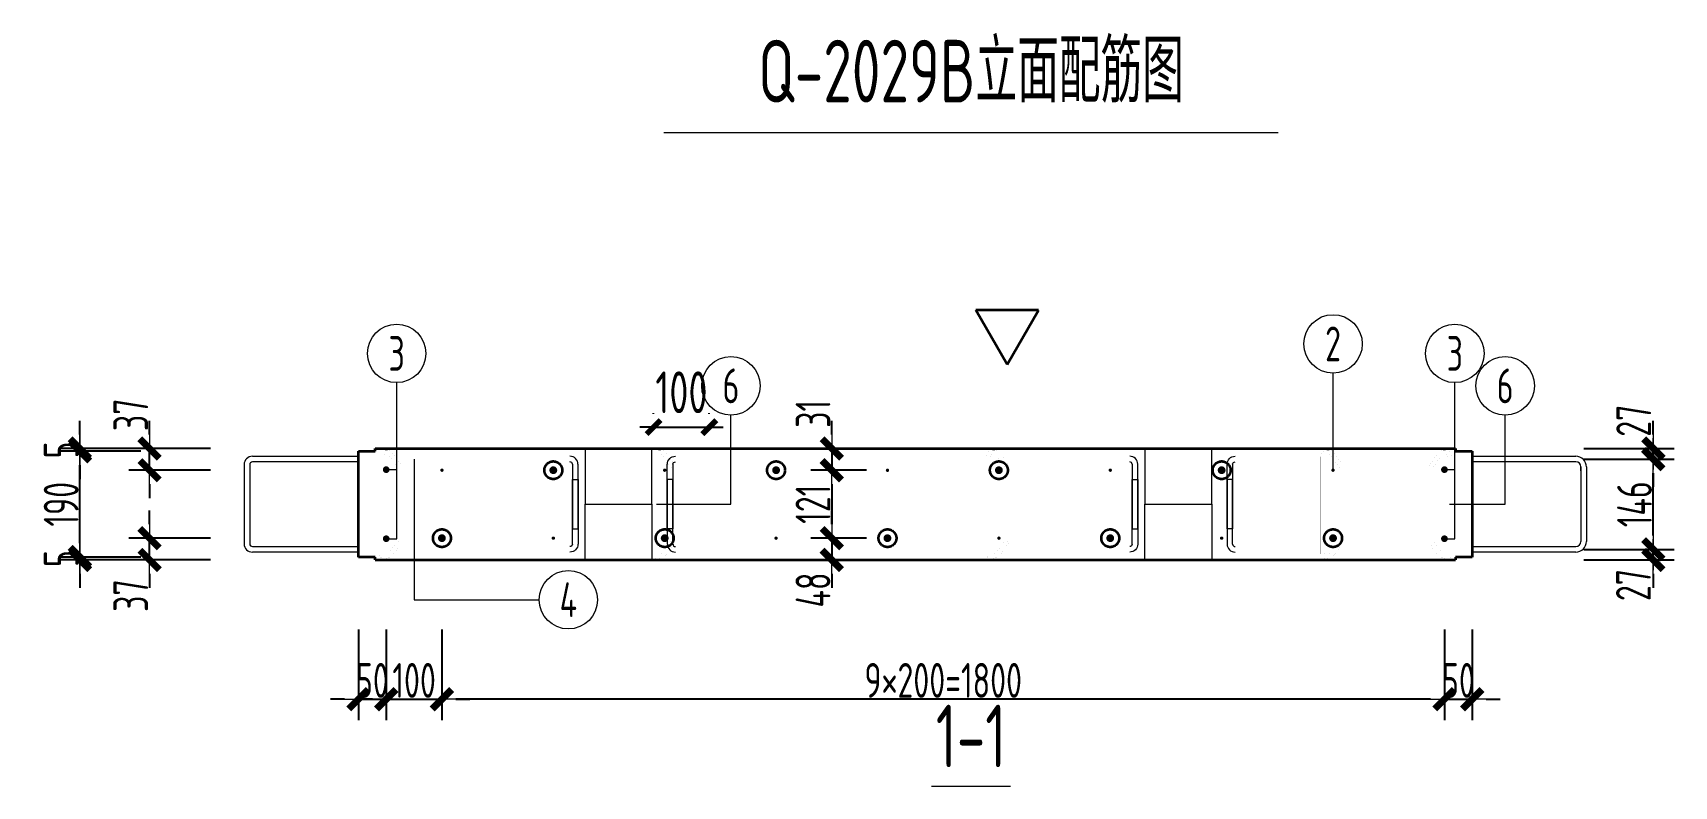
# Model space of a CAD drawing. Extents: x -85320 to 1679916, y -1321939 to 627.
# Drawn here: x 1230716 to 1242504, y -857454 to -852044 of the extents above; entities that cross this region are included whole.
import ezdxf
from ezdxf.enums import TextEntityAlignment as Align

# ---------------------------------------------------------------- set-up
doc = ezdxf.new("R2010")
doc.units = 0
doc.header["$LTSCALE"] = 1000
doc.linetypes.add('点划线', pattern=[1850, 1200, -300, 50, -300])
for name, color, linetype, lineweight in [('WCOL', 7, 'Continuous', 0), ('手孔', 6, 'Continuous', 0), ('直线', 7, 'Continuous', 18), ('预制墙图名', 7, 'Continuous', 18), ('预制墙墙身水平筋', 130, 'Continuous', 18), ('预制墙墙身纵向受力筋', 1, 'Continuous', 18), ('预制墙墙身纵向非受力筋', 94, 'Continuous', 18), ('预制墙墙身附加筋', 94, 'Continuous', 18), ('预制墙拉筋', 130, 'Continuous', 18), ('预制墙详图孔洞', 9, '点划线', 18), ('预制墙详图标注', 3, 'Continuous', 18), ('预制墙详图轮廓', 3, 'Continuous', 35)]:
    doc.layers.add(name, color=color, linetype=linetype, lineweight=lineweight)
doc.styles.add('TSSD_Dimension', font='tssdeng.shx', dxfattribs={"width": 0.7, "bigfont": 'hztxt.shx'})
doc.styles.add('样式 1', font='yjkeng.shx', dxfattribs={"width": 0.7, "bigfont": 'yjkchn.shx'})
doc.styles.add('样式 2', font='yjkeng.shx', dxfattribs={"width": 0.7, "bigfont": 'yjkchn.shx'})
doc.dimstyles.new('标注', dxfattribs={"dimtxt": 300, "dimasz": 100, "dimexe": 100, "dimexo": 250, "dimgap": 100, "dimtad": 1, "dimdec": 0, "dimlfac": 0.25, "dimzin": 0, "dimdsep": 46, "dimtxsty": 'TSSD_Dimension', "dimblk": 'ARCHTICK', "dimcen": 0, "dimdle": 100, "dimclrt": 7, "dimadec": 0, "dimazin": 0, "dimtfac": 1, "dimtdec": 0, "dimtix": 1, "dimtmove": 2, "dimatfit": 3, "dimfxl": 1, "dimtolj": 1, "dimtzin": 0, "dimarcsym": 0})
doc.dimstyles.new('盈建科结构', dxfattribs={"dimscale": 100, "dimtxt": 2.5, "dimasz": 1, "dimexe": 1.5, "dimexo": 0.625, "dimgap": 0.1, "dimtad": 1, "dimdec": 0, "dimrnd": 1, "dimzin": 0, "dimdsep": 46, "dimtxsty": '样式 1', "dimblk": '_yjkbk', "dimblk1": 'ARCHTICK', "dimblk2": 'ARCHTICK', "dimcen": 0.09, "dimadec": 0, "dimazin": 0, "dimtfac": 1, "dimtdec": 4, "dimtix": 1, "dimtmove": 2, "dimatfit": 3, "dimfxl": 1, "dimtolj": 1, "dimtzin": 0, "dimarcsym": 0})

# ---------------------------------------------------------------- blocks, each defined once
blk = doc.blocks.new('_yjkbk')
blk.add_line((-1, 0), (1.5, 0))
blk.add_lwpolyline([(-0.7, -0.7, 0.5, 0.5, 0), (0.7, 0.7, 0.5, 0.5, 0)], format="xyseb")
blk = doc.blocks.new('*D605')
at = {"layer": 'Defpoints', "color": 0, "transparency": 16777216}
for p in [(1236704, -855673), (1236454, -855829), (1236704, -855829)]:
    blk.add_point(p, dxfattribs=at)
at = {"layer": '预制墙详图标注', "color": 0, "lineweight": -2, "transparency": 16777216}
for p, q in [((1236454, -855573), (1236454, -855473)), ((1236704, -855673), (1236304, -855673)), ((1236454, -855673), (1236454, -855829)), ((1236704, -855829), (1236304, -855829)), ((1236454, -855929), (1236454, -856029))]:
    blk.add_line(p, q, dxfattribs=at)
at = {"layer": '预制墙详图标注', "color": 0, "lineweight": -2, "transparency": 16777216, "xscale": 100, "yscale": 100, "zscale": 100}
for p, rotation in [((1236454, -855673), 270), ((1236454, -855829), 90)]:
    blk.add_blockref('_yjkbk', p, dxfattribs=dict(at, rotation=rotation))
at = {"layer": '预制墙详图标注', "color": 0, "transparency": 16777216, "insert": (1236444, -856045), "char_height": 250, "attachment_point": 8, "rotation": 90, "style": '样式 1'}
blk.add_mtext('\\A1;48', dxfattribs=at)
blk = doc.blocks.new('_ArchTick')
at = {"color": 0, "linetype": 'ByBlock', "const_width": 0.4}
blk.add_lwpolyline([(-0.5, -0.5), (0.5, 0.5)], dxfattribs=at)
blk = doc.blocks.new('*D606')
at = {"layer": 'Defpoints', "color": 0, "transparency": 16777216}
for p in [(1236704, -855185), (1236454, -855673), (1236704, -855673)]:
    blk.add_point(p, dxfattribs=at)
at = {"layer": '预制墙详图标注', "color": 0, "lineweight": -2, "transparency": 16777216}
for p, q in [((1236704, -855185), (1236304, -855185)), ((1236454, -855285), (1236454, -855573)), ((1236704, -855673), (1236304, -855673))]:
    blk.add_line(p, q, dxfattribs=at)
at = {"layer": '预制墙详图标注', "color": 0, "lineweight": -2, "transparency": 16777216, "xscale": 100, "yscale": 100, "zscale": 100}
for p, rotation in [((1236454, -855185), 90), ((1236454, -855673), 270)]:
    blk.add_blockref('_yjkbk', p, dxfattribs=dict(at, rotation=rotation))
at = {"layer": '预制墙详图标注', "color": 0, "transparency": 16777216, "insert": (1236444, -855429), "char_height": 250, "attachment_point": 8, "rotation": 90, "style": '样式 1'}
blk.add_mtext('\\A1;121', dxfattribs=at)
blk = doc.blocks.new('*D607')
at = {"layer": 'Defpoints', "color": 0, "transparency": 16777216}
for p in [(1236704, -855029), (1236454, -855185), (1236704, -855185)]:
    blk.add_point(p, dxfattribs=at)
at = {"layer": '预制墙详图标注', "color": 0, "lineweight": -2, "transparency": 16777216}
for p, q in [((1236454, -854929), (1236454, -854829)), ((1236704, -855029), (1236304, -855029)), ((1236454, -855029), (1236454, -855185)), ((1236704, -855185), (1236304, -855185)), ((1236454, -855285), (1236454, -855385))]:
    blk.add_line(p, q, dxfattribs=at)
at = {"layer": '预制墙详图标注', "color": 0, "lineweight": -2, "transparency": 16777216, "xscale": 100, "yscale": 100, "zscale": 100}
for p, rotation in [((1236454, -855029), 270), ((1236454, -855185), 90)]:
    blk.add_blockref('_yjkbk', p, dxfattribs=dict(at, rotation=rotation))
at = {"layer": '预制墙详图标注', "color": 0, "transparency": 16777216, "insert": (1236444, -854780), "char_height": 250, "attachment_point": 8, "rotation": 90, "style": '样式 1'}
blk.add_mtext('\\A1;31', dxfattribs=at)
blk = doc.blocks.new('*D608')
at = {"layer": 'Defpoints', "color": 0, "transparency": 16777216}
for p in [(1233054, -856329), (1233254, -856329), (1233254, -856829)]:
    blk.add_point(p, dxfattribs=at)
at = {"layer": '预制墙详图标注', "color": 0, "lineweight": -2, "transparency": 16777216}
for p, q in [((1233054, -856329), (1233054, -856979)), ((1233254, -856329), (1233254, -856979)), ((1232954, -856829), (1232854, -856829)), ((1233054, -856829), (1233254, -856829)), ((1233354, -856829), (1233454, -856829))]:
    blk.add_line(p, q, dxfattribs=at)
at = {"layer": '预制墙详图标注', "color": 0, "lineweight": -2, "transparency": 16777216, "xscale": 100, "yscale": 100, "zscale": 100}
blk.add_blockref('_yjkbk', (1233054, -856829), dxfattribs=at)
at = {"layer": '预制墙详图标注', "color": 0, "lineweight": -2, "transparency": 16777216, "xscale": 100, "yscale": 100, "zscale": 100, "rotation": 180}
blk.add_blockref('_yjkbk', (1233254, -856829), dxfattribs=at)
at = {"layer": '预制墙详图标注', "color": 0, "transparency": 16777216, "insert": (1233154, -856819), "char_height": 250, "attachment_point": 8, "style": '样式 1'}
blk.add_mtext('\\A1;50', dxfattribs=at)
blk = doc.blocks.new('*D609')
at = {"layer": 'Defpoints', "color": 0, "transparency": 16777216}
for p in [(1233254, -856329), (1233654, -856329), (1233654, -856829)]:
    blk.add_point(p, dxfattribs=at)
at = {"layer": '预制墙详图标注', "color": 0, "lineweight": -2, "transparency": 16777216}
for p, q in [((1233254, -856329), (1233254, -856979)), ((1233654, -856329), (1233654, -856979)), ((1233154, -856829), (1233054, -856829)), ((1233254, -856829), (1233654, -856829)), ((1233754, -856829), (1233854, -856829))]:
    blk.add_line(p, q, dxfattribs=at)
at = {"layer": '预制墙详图标注', "color": 0, "lineweight": -2, "transparency": 16777216, "xscale": 100, "yscale": 100, "zscale": 100}
blk.add_blockref('_yjkbk', (1233254, -856829), dxfattribs=at)
at = {"layer": '预制墙详图标注', "color": 0, "lineweight": -2, "transparency": 16777216, "xscale": 100, "yscale": 100, "zscale": 100, "rotation": 180}
blk.add_blockref('_yjkbk', (1233654, -856829), dxfattribs=at)
at = {"layer": '预制墙详图标注', "color": 0, "transparency": 16777216, "insert": (1233454, -856819), "char_height": 250, "attachment_point": 8, "style": '样式 1'}
blk.add_mtext('\\A1;100', dxfattribs=at)
blk = doc.blocks.new('*D610')
at = {"layer": 'Defpoints', "color": 0, "transparency": 16777216}
for p in [(1233654, -856329), (1240854, -856329), (1233654, -856829)]:
    blk.add_point(p, dxfattribs=at)
at = {"layer": '预制墙详图标注', "color": 0, "lineweight": -2, "transparency": 16777216}
for p, q in [((1233654, -856391), (1233654, -856979)), ((1240854, -856391), (1240854, -856979)), ((1240754, -856829), (1233754, -856829))]:
    blk.add_line(p, q, dxfattribs=at)
at = {"layer": '预制墙详图标注', "color": 0, "lineweight": -2, "transparency": 16777216, "xscale": 100, "yscale": 100, "zscale": 100, "rotation": 180}
blk.add_blockref('_yjkbk', (1233654, -856829), dxfattribs=at)
at = {"layer": '预制墙详图标注', "color": 0, "lineweight": -2, "transparency": 16777216, "xscale": 100, "yscale": 100, "zscale": 100}
blk.add_blockref('_yjkbk', (1240854, -856829), dxfattribs=at)
at = {"layer": '预制墙详图标注', "color": 0, "transparency": 16777216, "insert": (1237254, -856819), "char_height": 250, "attachment_point": 8, "style": '样式 1'}
blk.add_mtext('\\A1;9×200=1800', dxfattribs=at)
blk = doc.blocks.new('*D611')
at = {"layer": 'Defpoints', "color": 0, "transparency": 16777216}
for p in [(1240854, -856329), (1241054, -856329), (1241054, -856829)]:
    blk.add_point(p, dxfattribs=at)
at = {"layer": '预制墙详图标注', "color": 0, "lineweight": -2, "transparency": 16777216}
for p, q in [((1240854, -856329), (1240854, -856979)), ((1241054, -856329), (1241054, -856979)), ((1240754, -856829), (1240654, -856829)), ((1240854, -856829), (1241054, -856829)), ((1241154, -856829), (1241254, -856829))]:
    blk.add_line(p, q, dxfattribs=at)
at = {"layer": '预制墙详图标注', "color": 0, "lineweight": -2, "transparency": 16777216, "xscale": 100, "yscale": 100, "zscale": 100}
blk.add_blockref('_yjkbk', (1240854, -856829), dxfattribs=at)
at = {"layer": '预制墙详图标注', "color": 0, "lineweight": -2, "transparency": 16777216, "xscale": 100, "yscale": 100, "zscale": 100, "rotation": 180}
blk.add_blockref('_yjkbk', (1241054, -856829), dxfattribs=at)
at = {"layer": '预制墙详图标注', "color": 0, "transparency": 16777216, "insert": (1240954, -856819), "char_height": 250, "attachment_point": 8, "style": '样式 1'}
blk.add_mtext('\\A1;50', dxfattribs=at)
blk = doc.blocks.new('*D612')
at = {"layer": 'Defpoints', "color": 0, "transparency": 16777216}
for p in [(1241854, -855753), (1242354, -855753), (1241854, -855829)]:
    blk.add_point(p, dxfattribs=at)
at = {"layer": '预制墙详图标注', "color": 0, "lineweight": -2, "transparency": 16777216}
for p, q in [((1242354, -855653), (1242354, -855553)), ((1241854, -855753), (1242504, -855753)), ((1242354, -855829), (1242354, -855753)), ((1241854, -855829), (1242504, -855829)), ((1242354, -855929), (1242354, -856029))]:
    blk.add_line(p, q, dxfattribs=at)
at = {"layer": '预制墙详图标注', "color": 0, "lineweight": -2, "transparency": 16777216, "xscale": 100, "yscale": 100, "zscale": 100}
for p, rotation in [((1242354, -855753), 270), ((1242354, -855829), 90)]:
    blk.add_blockref('_yjkbk', p, dxfattribs=dict(at, rotation=rotation))
at = {"layer": '预制墙详图标注', "color": 0, "transparency": 16777216, "insert": (1242336, -856009), "char_height": 250, "attachment_point": 8, "rotation": 90, "style": '样式 1'}
blk.add_mtext('\\A1;27', dxfattribs=at)
blk = doc.blocks.new('*D613')
at = {"layer": 'Defpoints', "color": 0, "transparency": 16777216}
for p in [(1241854, -855105), (1242354, -855105), (1241854, -855753)]:
    blk.add_point(p, dxfattribs=at)
at = {"layer": '预制墙详图标注', "color": 0, "lineweight": -2, "transparency": 16777216}
for p, q in [((1241854, -855105), (1242504, -855105)), ((1242354, -855653), (1242354, -855205)), ((1241854, -855753), (1242504, -855753))]:
    blk.add_line(p, q, dxfattribs=at)
at = {"layer": '预制墙详图标注', "color": 0, "lineweight": -2, "transparency": 16777216, "xscale": 100, "yscale": 100, "zscale": 100}
for p, rotation in [((1242354, -855105), 90), ((1242354, -855753), 270)]:
    blk.add_blockref('_yjkbk', p, dxfattribs=dict(at, rotation=rotation))
at = {"layer": '预制墙详图标注', "color": 0, "transparency": 16777216, "insert": (1242344, -855429), "char_height": 250, "attachment_point": 8, "rotation": 90, "style": '样式 1'}
blk.add_mtext('\\A1;146', dxfattribs=at)
blk = doc.blocks.new('*D614')
at = {"layer": 'Defpoints', "color": 0, "transparency": 16777216}
for p in [(1241854, -855029), (1241854, -855105), (1242354, -855029)]:
    blk.add_point(p, dxfattribs=at)
at = {"layer": '预制墙详图标注', "color": 0, "lineweight": -2, "transparency": 16777216}
for p, q in [((1242354, -854929), (1242354, -854829)), ((1241854, -855029), (1242504, -855029)), ((1241854, -855105), (1242504, -855105)), ((1242354, -855105), (1242354, -855029)), ((1242354, -855205), (1242354, -855305))]:
    blk.add_line(p, q, dxfattribs=at)
at = {"layer": '预制墙详图标注', "color": 0, "lineweight": -2, "transparency": 16777216, "xscale": 100, "yscale": 100, "zscale": 100}
for p, rotation in [((1242354, -855029), 270), ((1242354, -855105), 90)]:
    blk.add_blockref('_yjkbk', p, dxfattribs=dict(at, rotation=rotation))
at = {"layer": '预制墙详图标注', "color": 0, "transparency": 16777216, "insert": (1242338, -854829), "char_height": 250, "attachment_point": 8, "rotation": 90, "style": '样式 1'}
blk.add_mtext('\\A1;27', dxfattribs=at)
blk = doc.blocks.new('*D490')
at = {"layer": 'Defpoints', "color": 0, "transparency": 16777216}
for p in [(1235574, -854875), (1235174, -855029), (1235574, -855029)]:
    blk.add_point(p, dxfattribs=at)
at = {"layer": 'WCOL', "color": 0, "lineweight": -2, "transparency": 16777216}
for p, q in [((1235174, -854779), (1235174, -854775)), ((1235574, -854779), (1235574, -854775)), ((1235174, -854875), (1235074, -854875)), ((1235174, -854875), (1235574, -854875)), ((1235574, -854875), (1235674, -854875))]:
    blk.add_line(p, q, dxfattribs=at)
at = {"layer": 'WCOL', "color": 0, "lineweight": -2, "transparency": 16777216, "xscale": 100, "yscale": 100, "zscale": 100}
blk.add_blockref('_ArchTick', (1235174, -854875), dxfattribs=at)
at = {"layer": 'WCOL', "color": 0, "lineweight": -2, "transparency": 16777216, "xscale": 100, "yscale": 100, "zscale": 100, "rotation": 180}
blk.add_blockref('_ArchTick', (1235574, -854875), dxfattribs=at)
at = {"layer": 'WCOL', "color": 7, "transparency": 16777216, "insert": (1235374, -854625), "char_height": 300, "attachment_point": 5, "style": 'TSSD_Dimension'}
blk.add_mtext('\\A1;100', dxfattribs=at)
blk = doc.blocks.new('闭口大左')
at = {"layer": '预制墙墙身水平筋', "lineweight": 0}
for p, q in [((1052729, -854627), (1053489, -854627)), ((1052729, -854627), (1053489, -854627)), ((1052729, -854627), (1053489, -854627)), ((1052729, -854627), (1053489, -854627)), ((1052729, -854627), (1053489, -854627)), ((1052729, -854627), (1053489, -854627)), ((1052729, -854627), (1053489, -854627)), ((1052729, -854627), (1053489, -854627)), ((1052729, -854627), (1053489, -854627)), ((1052729, -854627), (1053489, -854627)), ((1052729, -854627), (1053489, -854627)), ((1052729, -854627), (1053489, -854627)), ((1052729, -854627), (1053489, -854627)), ((1052729, -854627), (1053489, -854627)), ((1052729, -854627), (1053489, -854627)), ((1053489, -854667), (1052729, -854667)), ((1053489, -854667), (1052729, -854667)), ((1053489, -854667), (1052729, -854667)), ((1053489, -854667), (1052729, -854667)), ((1053489, -854667), (1052729, -854667)), ((1053489, -854667), (1052729, -854667)), ((1053489, -854667), (1052729, -854667)), ((1053489, -854667), (1052729, -854667)), ((1053489, -854667), (1052729, -854667)), ((1053489, -854667), (1052729, -854667)), ((1053489, -854667), (1052729, -854667)), ((1053489, -854667), (1052729, -854667)), ((1053489, -854667), (1052729, -854667)), ((1053489, -854667), (1052729, -854667)), ((1053489, -854667), (1052729, -854667)), ((1052729, -855275), (1053489, -855275)), ((1053489, -855315), (1052729, -855315))]:
    blk.add_line(p, q, dxfattribs=at)
at = {"layer": '预制墙墙身水平筋', "color": 4, "lineweight": 0}
for p, q in [((1052669, -854687), (1052669, -855255)), ((1052709, -854687), (1052709, -855255))]:
    blk.add_line(p, q, dxfattribs=at)
at = {"layer": '预制墙墙身水平筋', "lineweight": 0}
for centre, radius, start, end in [((1052729, -854687), 60, 90, 180), ((1052729, -854687), 60, 90, 180), ((1052729, -854687), 60, 90, 180), ((1052729, -854687), 60, 90, 180), ((1052729, -854687), 60, 90, 180), ((1052729, -854687), 60, 90, 180), ((1052729, -854687), 60, 90, 180), ((1052729, -854687), 60, 90, 180), ((1052729, -854687), 60, 90, 180), ((1052729, -854687), 60, 90, 180), ((1052729, -854687), 60, 90, 180), ((1052729, -854687), 60, 90, 180), ((1052729, -854687), 60, 90, 180), ((1052729, -854687), 60, 90, 180), ((1052729, -854687), 20, 90, 180), ((1052729, -854687), 20, 90, 180), ((1052729, -854687), 20, 90, 180), ((1052729, -854687), 20, 90, 180), ((1052729, -854687), 20, 90, 180), ((1052729, -854687), 20, 90, 180), ((1052729, -854687), 20, 90, 180), ((1052729, -854687), 20, 90, 180), ((1052729, -854687), 20, 90, 180), ((1052729, -854687), 20, 90, 180), ((1052729, -854687), 20, 90, 180), ((1052729, -854687), 20, 90, 180), ((1052729, -854687), 20, 90, 180), ((1052729, -854687), 20, 90, 180), ((1052729, -855255), 60, 180, 270), ((1052729, -855255), 20, 180, 270)]:
    blk.add_arc(centre, radius, start, end, dxfattribs=at)
blk = doc.blocks.new('u闭口大右')
at = {"layer": '预制墙墙身水平筋', "lineweight": 0}
for p, q in [((1059089, -854627), (1059833, -854627)), ((1059089, -854627), (1059833, -854627)), ((1059089, -854627), (1059833, -854627)), ((1059089, -854627), (1059833, -854627)), ((1059089, -854627), (1059833, -854627)), ((1059089, -854627), (1059833, -854627)), ((1059089, -854627), (1059833, -854627)), ((1059089, -854627), (1059833, -854627)), ((1059089, -854627), (1059833, -854627)), ((1059089, -854627), (1059833, -854627)), ((1059089, -854627), (1059833, -854627)), ((1059089, -854627), (1059833, -854627)), ((1059089, -854627), (1059833, -854627)), ((1059089, -854627), (1059833, -854627)), ((1059089, -854627), (1059833, -854627)), ((1059833, -854667), (1059089, -854667)), ((1059833, -854667), (1059089, -854667)), ((1059833, -854667), (1059089, -854667)), ((1059833, -854667), (1059089, -854667)), ((1059833, -854667), (1059089, -854667)), ((1059833, -854667), (1059089, -854667)), ((1059833, -854667), (1059089, -854667)), ((1059833, -854667), (1059089, -854667)), ((1059833, -854667), (1059089, -854667)), ((1059833, -854667), (1059089, -854667)), ((1059833, -854667), (1059089, -854667)), ((1059833, -854667), (1059089, -854667)), ((1059833, -854667), (1059089, -854667)), ((1059833, -854667), (1059089, -854667)), ((1059833, -854667), (1059089, -854667)), ((1059869, -854732), (1059869, -854703)), ((1059869, -854732), (1059869, -854703)), ((1059869, -854732), (1059869, -854703)), ((1059869, -854732), (1059869, -854703)), ((1059869, -854732), (1059869, -854703)), ((1059869, -854732), (1059869, -854703)), ((1059869, -854732), (1059869, -854703)), ((1059869, -854732), (1059869, -854703)), ((1059869, -854732), (1059869, -854703)), ((1059869, -854732), (1059869, -854703)), ((1059869, -854732), (1059869, -854703)), ((1059869, -854732), (1059869, -854703)), ((1059869, -854732), (1059869, -854703)), ((1059869, -854732), (1059869, -854703)), ((1059869, -854732), (1059869, -854703)), ((1059909, -854703), (1059909, -854732)), ((1059909, -854703), (1059909, -854732)), ((1059909, -854703), (1059909, -854732)), ((1059909, -854703), (1059909, -854732)), ((1059909, -854703), (1059909, -854732)), ((1059909, -854703), (1059909, -854732)), ((1059909, -854703), (1059909, -854732)), ((1059909, -854703), (1059909, -854732)), ((1059909, -854703), (1059909, -854732)), ((1059909, -854703), (1059909, -854732)), ((1059909, -854703), (1059909, -854732)), ((1059909, -854703), (1059909, -854732)), ((1059909, -854703), (1059909, -854732)), ((1059909, -854703), (1059909, -854732)), ((1059909, -854703), (1059909, -854732)), ((1059089, -855275), (1059833, -855275)), ((1059089, -855275), (1059833, -855275)), ((1059089, -855275), (1059833, -855275)), ((1059089, -855275), (1059833, -855275)), ((1059089, -855275), (1059833, -855275)), ((1059089, -855275), (1059833, -855275)), ((1059089, -855275), (1059833, -855275)), ((1059089, -855275), (1059833, -855275)), ((1059089, -855275), (1059833, -855275)), ((1059089, -855275), (1059833, -855275)), ((1059089, -855275), (1059833, -855275)), ((1059089, -855275), (1059833, -855275)), ((1059089, -855275), (1059833, -855275)), ((1059089, -855275), (1059833, -855275)), ((1059089, -855275), (1059833, -855275)), ((1059833, -855315), (1059089, -855315))]:
    blk.add_line(p, q, dxfattribs=at)
at = {"layer": '预制墙墙身水平筋', "color": 4, "lineweight": 0}
for p, q in [((1059869, -854703), (1059869, -855238)), ((1059909, -854703), (1059909, -855238))]:
    blk.add_line(p, q, dxfattribs=at)
at = {"layer": '预制墙墙身水平筋', "lineweight": 0}
for centre, radius, start, end in [((1059833, -854703), 76.6, 360, 90), ((1059833, -854703), 76.6, 360, 90), ((1059833, -854703), 76.6, 360, 90), ((1059833, -854703), 76.6, 360, 90), ((1059833, -854703), 76.6, 360, 90), ((1059833, -854703), 76.6, 360, 90), ((1059833, -854703), 76.6, 360, 90), ((1059833, -854703), 76.6, 360, 90), ((1059833, -854703), 76.6, 360, 90), ((1059833, -854703), 76.6, 360, 90), ((1059833, -854703), 76.6, 360, 90), ((1059833, -854703), 76.6, 360, 90), ((1059833, -854703), 76.6, 360, 90), ((1059833, -854703), 76.6, 360, 90), ((1059833, -854703), 36.6, 360, 90), ((1059833, -854703), 36.6, 360, 90), ((1059833, -854703), 36.6, 360, 90), ((1059833, -854703), 36.6, 360, 90), ((1059833, -854703), 36.6, 360, 90), ((1059833, -854703), 36.6, 360, 90), ((1059833, -854703), 36.6, 360, 90), ((1059833, -854703), 36.6, 360, 90), ((1059833, -854703), 36.6, 360, 90), ((1059833, -854703), 36.6, 360, 90), ((1059833, -854703), 36.6, 360, 90), ((1059833, -854703), 36.6, 360, 90), ((1059833, -854703), 36.6, 360, 90), ((1059833, -854703), 36.6, 360, 90), ((1059833, -855238), 76.6, 270, 0), ((1059833, -855238), 76.6, 270, 0), ((1059833, -855238), 76.6, 270, 0), ((1059833, -855238), 76.6, 270, 0), ((1059833, -855238), 76.6, 270, 0), ((1059833, -855238), 76.6, 270, 0), ((1059833, -855238), 76.6, 270, 0), ((1059833, -855238), 76.6, 270, 0), ((1059833, -855238), 76.6, 270, 0), ((1059833, -855238), 76.6, 270, 0), ((1059833, -855238), 76.6, 270, 0), ((1059833, -855238), 76.6, 270, 0), ((1059833, -855238), 76.6, 270, 0), ((1059833, -855238), 36.6, 270, 0), ((1059833, -855238), 76.6, 270, 0)]:
    blk.add_arc(centre, radius, start, end, dxfattribs=at)
blk = doc.blocks.new('手孔弯筋')
at = {"layer": '预制墙墙身水平筋', "color": 4, "lineweight": 0}
blk.add_line((1057610, -855147), (1057650, -855147), dxfattribs=at)
at = {"layer": '预制墙拉筋', "lineweight": 0}
for p, q in [((1057610, -854684), (1057610, -855147)), ((1057650, -855147), (1057650, -854684))]:
    blk.add_line(p, q, dxfattribs=at)
for radius in [57.5, 17.5]:
    blk.add_arc((1057592, -854684), radius, 360, 90, dxfattribs=at)
blk = doc.blocks.new('*D3076')
at = {"layer": 'Defpoints', "color": 0, "transparency": 16777216}
for p in [(1231554, -855673), (1232054, -855673), (1232054, -855829)]:
    blk.add_point(p, dxfattribs=at)
at = {"layer": '预制墙详图标注', "color": 0, "lineweight": -2, "transparency": 16777216}
for p, q in [((1231554, -855573), (1231554, -855473)), ((1231991, -855673), (1231404, -855673)), ((1231554, -855829), (1231554, -855673)), ((1231991, -855829), (1231404, -855829)), ((1231554, -855929), (1231554, -856029))]:
    blk.add_line(p, q, dxfattribs=at)
at = {"layer": '预制墙详图标注', "color": 0, "lineweight": -2, "transparency": 16777216, "xscale": 100, "yscale": 100, "zscale": 100}
for p, rotation in [((1231554, -855673), 270), ((1231554, -855829), 90)]:
    blk.add_blockref('_yjkbk', p, dxfattribs=dict(at, rotation=rotation))
at = {"layer": '预制墙详图标注', "color": 0, "transparency": 16777216, "insert": (1231544, -856085), "char_height": 250, "attachment_point": 8, "rotation": 90, "style": '样式 1'}
blk.add_mtext('\\A1;37', dxfattribs=at)
blk = doc.blocks.new('*D3077')
at = {"layer": 'Defpoints', "color": 0, "transparency": 16777216}
for p in [(1231554, -855029), (1232054, -855029), (1232054, -855185)]:
    blk.add_point(p, dxfattribs=at)
at = {"layer": '预制墙详图标注', "color": 0, "lineweight": -2, "transparency": 16777216}
for p, q in [((1231554, -854929), (1231554, -854829)), ((1231991, -855029), (1231404, -855029)), ((1231554, -855185), (1231554, -855029)), ((1231991, -855185), (1231404, -855185)), ((1231554, -855285), (1231554, -855385))]:
    blk.add_line(p, q, dxfattribs=at)
at = {"layer": '预制墙详图标注', "color": 0, "lineweight": -2, "transparency": 16777216, "xscale": 100, "yscale": 100, "zscale": 100}
for p, rotation in [((1231554, -855029), 270), ((1231554, -855185), 90)]:
    blk.add_blockref('_yjkbk', p, dxfattribs=dict(at, rotation=rotation))
at = {"layer": '预制墙详图标注', "color": 0, "transparency": 16777216, "insert": (1231544, -854787), "char_height": 250, "attachment_point": 8, "rotation": 90, "style": '样式 1'}
blk.add_mtext('\\A1;37', dxfattribs=at)
blk = doc.blocks.new('*D3078')
at = {"layer": 'Defpoints', "color": 0, "transparency": 16777216}
for p in [(1231054, -855049), (1231554, -855049), (1231554, -855809)]:
    blk.add_point(p, dxfattribs=at)
at = {"layer": '预制墙详图标注', "color": 0, "lineweight": -2, "transparency": 16777216}
for p, q in [((1231491, -855049), (1230904, -855049)), ((1231054, -855709), (1231054, -855149)), ((1231491, -855809), (1230904, -855809))]:
    blk.add_line(p, q, dxfattribs=at)
at = {"layer": '预制墙详图标注', "color": 0, "lineweight": -2, "transparency": 16777216, "xscale": 100, "yscale": 100, "zscale": 100}
for p, rotation in [((1231054, -855049), 90), ((1231054, -855809), 270)]:
    blk.add_blockref('_yjkbk', p, dxfattribs=dict(at, rotation=rotation))
at = {"layer": '预制墙详图标注', "color": 0, "transparency": 16777216, "insert": (1231044, -855429), "char_height": 250, "attachment_point": 8, "rotation": 90, "style": '样式 1'}
blk.add_mtext('\\A1;190', dxfattribs=at)
blk = doc.blocks.new('*D3079')
at = {"layer": 'Defpoints', "color": 0, "transparency": 16777216}
for p in [(1231054, -855029), (1231554, -855029), (1231554, -855049)]:
    blk.add_point(p, dxfattribs=at)
at = {"layer": '预制墙详图标注', "color": 0, "lineweight": -2, "transparency": 16777216}
for p, q in [((1231054, -854929), (1231054, -854829)), ((1231491, -855029), (1230904, -855029)), ((1231491, -855049), (1230904, -855049)), ((1231054, -855049), (1231054, -855029)), ((1231054, -855149), (1231054, -855249))]:
    blk.add_line(p, q, dxfattribs=at)
at = {"layer": '预制墙详图标注', "color": 0, "lineweight": -2, "transparency": 16777216, "xscale": 100, "yscale": 100, "zscale": 100}
for p, rotation in [((1231054, -855049), 90), ((1231054, -855029), 270)]:
    blk.add_blockref('_yjkbk', p, dxfattribs=dict(at, rotation=rotation))
at = {"layer": '预制墙详图标注', "color": 0, "transparency": 16777216, "insert": (1231044, -855039), "char_height": 250, "attachment_point": 8, "rotation": 90, "style": '样式 1'}
blk.add_mtext('\\A1;5', dxfattribs=at)
blk = doc.blocks.new('*D3080')
at = {"layer": 'Defpoints', "color": 0, "transparency": 16777216}
for p in [(1231054, -855809), (1231554, -855809), (1231554, -855829)]:
    blk.add_point(p, dxfattribs=at)
at = {"layer": '预制墙详图标注', "color": 0, "lineweight": -2, "transparency": 16777216}
for p, q in [((1231054, -855709), (1231054, -855609)), ((1231491, -855809), (1230904, -855809)), ((1231054, -855829), (1231054, -855809)), ((1231491, -855829), (1230904, -855829)), ((1231054, -855929), (1231054, -856029))]:
    blk.add_line(p, q, dxfattribs=at)
at = {"layer": '预制墙详图标注', "color": 0, "lineweight": -2, "transparency": 16777216, "xscale": 100, "yscale": 100, "zscale": 100}
for p, rotation in [((1231054, -855829), 90), ((1231054, -855809), 270)]:
    blk.add_blockref('_yjkbk', p, dxfattribs=dict(at, rotation=rotation))
at = {"layer": '预制墙详图标注', "color": 0, "transparency": 16777216, "insert": (1231044, -855819), "char_height": 250, "attachment_point": 8, "rotation": 90, "style": '样式 1'}
blk.add_mtext('\\A1;5', dxfattribs=at)

msp = doc.modelspace()

# ---------------------------------------------------------------- linework, layer by layer
at = {"layer": '手孔', "color": 6}
for points in [[(1234682.024, -855428.638), (1235162.024, -855428.638), (1235162.024, -855028.638), (1234682.024, -855028.638)], [(1238702.183, -855428.638), (1239182.183, -855428.638), (1239182.183, -855028.638), (1238702.183, -855028.638)], [(1234682.024, -855428.638), (1235162.024, -855428.638), (1235162.024, -855828.638), (1234682.024, -855828.638)], [(1238702.183, -855428.637), (1239182.183, -855428.637), (1239182.183, -855828.637), (1238702.183, -855828.637)]]:
    msp.add_lwpolyline(points, close=True, dxfattribs=at)
at = {"layer": '直线', "lineweight": 18}
for p, q in [((1233253.678, -855180.638), (1233328.678, -855180.638)), ((1240853.678, -855180.638), (1240928.678, -855180.638)), ((1233453.678, -855752.638), (1233453.678, -856114.638))]:
    msp.add_line(p, q, dxfattribs=at)
for points in [[(1240053.678, -855184.638), (1240053.678, -854487.638)], [(1233253.678, -855676.638), (1233328.678, -855676.638), (1233328.678, -854555.638)], [(1240853.678, -855676.638), (1240928.678, -855676.638), (1240928.678, -854555.638)], [(1235195.678, -855428.638), (1235729.678, -855428.638), (1235729.678, -854788.638)], [(1240889.678, -855428.638), (1241289.678, -855428.638), (1241289.678, -854788.638)], [(1233453.678, -855104.638), (1233453.678, -856114.638), (1234351.678, -856114.638)]]:
    msp.add_lwpolyline(points, dxfattribs=at)
for centre in [(1233328.678, -854345.638), (1240053.678, -854277.638), (1240928.678, -854345.638), (1235729.678, -854578.638), (1241289.678, -854578.638), (1234561.678, -856114.638)]:
    msp.add_circle(centre, 210, dxfattribs=at)
at = {"layer": '预制墙图名', "lineweight": 18}
for p, q in [((1235248.237, -852758.817), (1239659.118, -852758.817)), ((1237168.966, -857453.638), (1237738.389, -857453.638))]:
    msp.add_line(p, q, dxfattribs=at)
at = {"layer": '预制墙墙身水平筋', "lineweight": 18, "const_width": 0.18}
for points in [[(1233053.678, -855084.638), (1234573.662, -855084.638)], [(1235329.667, -855084.638), (1238593.821, -855084.638)], [(1239344.511, -855084.638), (1241053.678, -855084.638)], [(1234575.982, -855124.638), (1233053.678, -855124.638)], [(1238593.821, -855124.639), (1235329.646, -855124.638)], [(1241053.678, -855124.638), (1239349.827, -855124.639)], [(1233053.678, -855732.638), (1234573.662, -855732.637)], [(1234573.662, -855772.637), (1233053.678, -855772.638)], [(1235329.667, -855732.637), (1238593.821, -855732.638)], [(1238593.821, -855772.638), (1235329.667, -855772.638)], [(1241053.678, -855772.638), (1239344.511, -855772.638)], [(1239349.827, -855732.638), (1241053.678, -855732.638)]]:
    msp.add_lwpolyline(points, dxfattribs=at)
at = {"layer": '预制墙墙身纵向受力筋', "lineweight": 18, "const_width": 28}
for points in [[(1234467.678, -855184.638, 1), (1234439.678, -855184.638, 1)], [(1236067.678, -855184.638, 1), (1236039.678, -855184.638, 1)], [(1237667.678, -855184.638, 1), (1237639.678, -855184.638, 1)], [(1239267.678, -855184.638, 1), (1239239.678, -855184.638, 1)], [(1233667.678, -855672.638, 1), (1233639.678, -855672.638, 1)], [(1235267.678, -855672.638, 1), (1235239.678, -855672.638, 1)], [(1236867.678, -855672.638, 1), (1236839.678, -855672.638, 1)], [(1238467.678, -855672.638, 1), (1238439.678, -855672.638, 1)], [(1240067.678, -855672.638, 1), (1240039.678, -855672.638, 1)]]:
    msp.add_lwpolyline(points, format="xyb", close=True, dxfattribs=at)
at = {"layer": '预制墙墙身纵向非受力筋', "lineweight": 18, "const_width": 12}
for points in [[(1233659.678, -855184.638, 1), (1233647.678, -855184.638, 1)], [(1235259.678, -855184.638, 1), (1235247.678, -855184.638, 1)], [(1236859.678, -855184.638, 1), (1236847.678, -855184.638, 1)], [(1238459.678, -855184.638, 1), (1238447.678, -855184.638, 1)], [(1240059.678, -855184.638, 1), (1240047.678, -855184.638, 1)], [(1234459.678, -855672.638, 1), (1234447.678, -855672.638, 1)], [(1236059.678, -855672.638, 1), (1236047.678, -855672.638, 1)], [(1237659.678, -855672.638, 1), (1237647.678, -855672.638, 1)], [(1239259.678, -855672.638, 1), (1239247.678, -855672.638, 1)]]:
    msp.add_lwpolyline(points, format="xyb", close=True, dxfattribs=at)
at = {"layer": '预制墙墙身附加筋', "lineweight": 18, "const_width": 24}
for points in [[(1233265.678, -855180.638, 1), (1233241.678, -855180.638, 1)], [(1240865.678, -855180.638, 1), (1240841.678, -855180.638, 1)], [(1233265.678, -855676.638, 1), (1233241.678, -855676.638, 1)], [(1240865.678, -855676.638, 1), (1240841.678, -855676.638, 1)]]:
    msp.add_lwpolyline(points, format="xyb", close=True, dxfattribs=at)
at = {"layer": '预制墙拉筋', "lineweight": 18, "const_width": 0.18}
for points in [[(1233363.172, -855707.477), (1233308.059, -855785.389, -0.24342753), (1233247.675, -855816.638), (1233232.677, -855816.638, -0.414213568), (1233201.678, -855785.64), (1233201.678, -855086.636, -0.414213568), (1233247.675, -855040.638), (1233262.674, -855040.638, -0.24342753), (1233299.397, -855059.643), (1233363.172, -855149.8), (1233337.048, -855168.28), (1233273.273, -855078.123, 0.24342753), (1233262.674, -855072.638), (1233247.675, -855072.638, 0.414213568), (1233233.678, -855086.636), (1233233.678, -855785.64), (1233231.675, -855785.64, 0.414213568), (1233232.677, -855786.641), (1233232.677, -855784.638), (1233247.675, -855784.638, 0.24342753), (1233281.934, -855766.909), (1233337.048, -855688.997)], [(1235325.172, -855707.477), (1235270.059, -855785.389, -0.24342753), (1235209.675, -855816.638), (1235194.677, -855816.638, -0.414213568), (1235163.678, -855785.64), (1235163.678, -855086.636, -0.414213568), (1235209.675, -855040.638), (1235224.674, -855040.638, -0.24342753), (1235261.397, -855059.643), (1235325.172, -855149.8), (1235299.048, -855168.28), (1235235.273, -855078.123, 0.24342753), (1235224.674, -855072.638), (1235209.675, -855072.638, 0.414213568), (1235195.678, -855086.636), (1235195.678, -855785.64), (1235193.675, -855785.64, 0.414213568), (1235194.677, -855786.641), (1235194.677, -855784.638), (1235209.675, -855784.638, 0.24342753), (1235243.934, -855766.909), (1235299.048, -855688.997)], [(1237725.172, -855707.477), (1237670.059, -855785.389, -0.24342753), (1237609.675, -855816.638), (1237594.677, -855816.638, -0.414213568), (1237563.678, -855785.64), (1237563.678, -855086.636, -0.414213568), (1237609.675, -855040.638), (1237624.674, -855040.638, -0.24342753), (1237661.397, -855059.643), (1237725.172, -855149.8), (1237699.048, -855168.28), (1237635.273, -855078.123, 0.24342753), (1237624.674, -855072.638), (1237609.675, -855072.638, 0.414213568), (1237595.678, -855086.636), (1237595.678, -855785.64), (1237593.675, -855785.64, 0.414213568), (1237594.677, -855786.641), (1237594.677, -855784.638), (1237609.675, -855784.638, 0.24342753), (1237643.934, -855766.909), (1237699.048, -855688.997)], [(1240125.172, -855707.477), (1240070.059, -855785.389, -0.24342753), (1240009.675, -855816.638), (1239994.677, -855816.638, -0.414213568), (1239963.678, -855785.64), (1239963.678, -855086.636, -0.414213568), (1240009.675, -855040.638), (1240024.674, -855040.638, -0.24342753), (1240061.397, -855059.643), (1240125.172, -855149.8), (1240099.048, -855168.28), (1240035.273, -855078.123, 0.24342753), (1240024.674, -855072.638), (1240009.675, -855072.638, 0.414213568), (1239995.678, -855086.636), (1239995.678, -855785.64), (1239993.675, -855785.64, 0.414213568), (1239994.677, -855786.641), (1239994.677, -855784.638), (1240009.675, -855784.638, 0.24342753), (1240043.934, -855766.909), (1240099.048, -855688.997)], [(1240770.308, -855688.997), (1240825.421, -855766.909, 0.24342753), (1240859.68, -855784.638), (1240874.679, -855784.638), (1240874.679, -855786.641, 0.414213568), (1240875.68, -855785.64), (1240873.678, -855785.64), (1240873.678, -855086.636, 0.414213568), (1240859.68, -855072.638), (1240844.681, -855072.638, 0.24342753), (1240834.083, -855078.123), (1240770.308, -855168.28), (1240744.183, -855149.8), (1240807.959, -855059.643, -0.24342753), (1240844.681, -855040.638), (1240859.68, -855040.638, -0.414213568), (1240905.678, -855086.636), (1240905.678, -855785.64, -0.414213568), (1240874.679, -855816.638), (1240859.68, -855816.638, -0.24342753), (1240799.297, -855785.389), (1240744.183, -855707.477)]]:
    msp.add_lwpolyline(points, format="xyb", close=True, dxfattribs=at)
at = {"layer": '预制墙详图孔洞', "lineweight": 35}
for centre in [(1234453.678, -855184.638), (1236053.678, -855184.638), (1237653.678, -855184.638), (1239253.678, -855184.638), (1233653.678, -855672.638), (1235253.678, -855672.638), (1236853.678, -855672.638), (1238453.678, -855672.638), (1240053.678, -855672.638)]:
    msp.add_circle(centre, 64, dxfattribs=at)
at = {"layer": '预制墙详图标注', "lineweight": 35}
for p, q in [((1237713.254, -854425.988), (1237488.254, -854036.277)), ((1237938.254, -854036.277), (1237488.254, -854036.277)), ((1237713.254, -854425.988), (1237938.254, -854036.277))]:
    msp.add_line(p, q, dxfattribs=at)
at = {"layer": '预制墙详图轮廓', "lineweight": 35}
for p, q in [((1233053.678, -855808.638), (1233053.678, -855048.638)), ((1233053.678, -855048.638), (1233173.678, -855048.638)), ((1233173.678, -855028.638), (1240933.678, -855028.638)), ((1233173.678, -855048.638), (1233173.678, -855028.638)), ((1240933.678, -855028.638), (1240933.678, -855048.638)), ((1240933.678, -855048.638), (1241053.678, -855048.638)), ((1241053.678, -855048.638), (1241053.678, -855808.638)), ((1233173.678, -855808.638), (1233053.678, -855808.638)), ((1233173.678, -855828.638), (1233173.678, -855808.638)), ((1241053.678, -855808.638), (1240933.678, -855808.638)), ((1240933.678, -855808.638), (1240933.678, -855828.638)), ((1233173.678, -855828.638), (1240933.678, -855828.638))]:
    msp.add_line(p, q, dxfattribs=at)

# ---------------------------------------------------------------- block references
at = {"layer": '预制墙墙身水平筋', "color": 4}
for name, p in [('闭口大左', (179564.307, -457.79)), ('手孔弯筋', (176981.245, -457.79)), ('手孔弯筋', (181001.405, -457.791)), ('u闭口大右', (181964.307, -457.79))]:
    msp.add_blockref(name, p, dxfattribs=at)
at = {"layer": '预制墙墙身水平筋', "color": 4, "xscale": -1}
for p in [(2292922.084, -457.79), (2296942.243, -457.791)]:
    msp.add_blockref('手孔弯筋', p, dxfattribs=at)
at = {"layer": '预制墙墙身水平筋', "color": 4, "xscale": -1, "rotation": 180}
for p in [(176981.245, -1710399.485), (181001.405, -1710399.486)]:
    msp.add_blockref('手孔弯筋', p, dxfattribs=at)
at = {"layer": '预制墙墙身水平筋', "color": 4, "rotation": 180}
for p in [(2292922.084, -1710399.485), (2296942.243, -1710399.486)]:
    msp.add_blockref('手孔弯筋', p, dxfattribs=at)

# ---------------------------------------------------------------- texts
at = {"layer": '直线', "linetype": 'Continuous', "style": '样式 1', "width": 0.7}
for s, p in [('2', (1240053.678, -854277.638)), ('3', (1233328.678, -854345.638)), ('3', (1240928.678, -854345.638)), ('6', (1235729.678, -854578.638)), ('6', (1241289.678, -854578.638)), ('4', (1234561.678, -856114.638))]:
    msp.add_text(s, height=250, dxfattribs=at).set_placement(p, align=Align.MIDDLE_CENTER)
at = {"layer": '预制墙图名', "linetype": 'Continuous', "style": '样式 2', "width": 0.7}
for s, p in [('Q-2029B立面配筋图', (1237453.678, -852678.638)), ('1-1', (1237453.678, -857453.638))]:
    msp.add_text(s, height=450, dxfattribs=at).set_placement(p, align=Align.BOTTOM_CENTER)

# ---------------------------------------------------------------- dimensions: what is measured, and where the dimension line sits
at = {"layer": 'WCOL', "color": 7}
dim = msp.add_linear_dim(base=(1235573.678, -854875.118), p1=(1235173.678, -855028.638), p2=(1235573.678, -855028.638), dimstyle='标注', dxfattribs=at)
dim.commit()
dim.dimension.update_dxf_attribs({"geometry": '*D490', "text_midpoint": (1235373.678, -854625.118)})
at = {"layer": '预制墙详图标注'}
for base, p1, p2, angle, text, override, picture, middle in [((1231553.678, -855028.638), (1232053.678, -855184.638), (1232053.678, -855028.638), 90, '37', {"dimlfac": 0.25, "dimrnd": 5}, '*D3077', (1231418.678, -854787.058)), ((1236453.678, -855184.638), (1236703.678, -855028.638), (1236703.678, -855184.638), 270, '31', {"dimexo": 0, "dimlfac": 0.25, "dimrnd": 5}, '*D607', (1236318.678, -854780.16)), ((1242353.678, -855028.638), (1241853.678, -855104.638), (1241853.678, -855028.638), 90, '27', {"dimexo": 0, "dimlfac": 0.25, "dimrnd": 5}, '*D614', (1242213.433, -854829.047)), ((1231553.678, -855672.638), (1232053.678, -855828.638), (1232053.678, -855672.638), 90, '37', {"dimlfac": 0.25, "dimrnd": 5}, '*D3076', (1231418.678, -856085.191)), ((1236453.678, -855828.638), (1236703.678, -855672.638), (1236703.678, -855828.638), 270, '48', {"dimexo": 0, "dimlfac": 0.25, "dimrnd": 5}, '*D605', (1236318.678, -856045.358)), ((1242353.678, -855752.638), (1241853.678, -855828.638), (1241853.678, -855752.638), 90, '27', {"dimexo": 0, "dimlfac": 0.25, "dimrnd": 5}, '*D612', (1242210.918, -856008.665))]:
    dim = msp.add_linear_dim(base=base, p1=p1, p2=p2, angle=angle, text=text, dimstyle='盈建科结构', override=override, dxfattribs=at)
    dim.commit()
    dim.dimension.update_dxf_attribs({"geometry": picture, "text_midpoint": middle, "dimtype": 161})
for p1, p2, distance, override, picture, middle in [((1231553.678, -855048.638), (1231553.678, -855028.638), 500, {"dimscale": 100, "dimtxt": 2.5, "dimasz": 1, "dimexe": 1.5, "dimexo": 0.625, "dimgap": 0.1, "dimtad": 1, "dimlfac": 0.25, "dimrnd": 5, "dimdle": 0, "dimtix": 1, "dimfxlon": 0}, '*D3079', (1230918.678, -855038.638)), ((1231553.678, -855808.638), (1231553.678, -855048.638), 500, {"dimscale": 100, "dimtxt": 2.5, "dimasz": 1, "dimexe": 1.5, "dimexo": 0.625, "dimgap": 0.1, "dimtad": 1, "dimlfac": 0.25, "dimrnd": 5, "dimdle": 0, "dimtix": 1, "dimfxlon": 0}, '*D3078', (1230918.678, -855428.638)), ((1231553.678, -855828.638), (1231553.678, -855808.638), 500, {"dimscale": 100, "dimtxt": 2.5, "dimasz": 1, "dimexe": 1.5, "dimexo": 0.625, "dimgap": 0.1, "dimtad": 1, "dimlfac": 0.25, "dimrnd": 5, "dimdle": 0, "dimtix": 1, "dimfxlon": 0}, '*D3080', (1230918.678, -855818.638)), ((1233053.678, -856328.638), (1233253.678, -856328.638), -500, {"dimscale": 100, "dimtxt": 2.5, "dimasz": 1, "dimexe": 1.5, "dimexo": 0, "dimgap": 0.1, "dimtad": 1, "dimlfac": 0.25, "dimrnd": 5, "dimdle": 0, "dimfxlon": 0}, '*D608', (1233153.678, -856693.638)), ((1233253.678, -856328.638), (1233653.678, -856328.638), -500, {"dimscale": 100, "dimtxt": 2.5, "dimasz": 1, "dimexe": 1.5, "dimexo": 0, "dimgap": 0.1, "dimtad": 1, "dimlfac": 0.25, "dimrnd": 5, "dimdle": 0, "dimfxlon": 0}, '*D609', (1233453.678, -856693.638)), ((1240853.678, -856328.638), (1241053.678, -856328.638), -500, {"dimscale": 100, "dimtxt": 2.5, "dimasz": 1, "dimexe": 1.5, "dimexo": 0, "dimgap": 0.1, "dimtad": 1, "dimlfac": 0.25, "dimrnd": 5, "dimdle": 0, "dimfxlon": 0}, '*D611', (1240953.678, -856693.638))]:
    dim = msp.add_aligned_dim(p1=p1, p2=p2, distance=distance, dimstyle='盈建科结构', override=override, dxfattribs=at)
    dim.commit()
    dim.dimension.update_dxf_attribs({"geometry": picture, "text_midpoint": middle})
for p1, p2, distance, text, override, picture, middle in [((1241853.678, -855752.638), (1241853.678, -855104.638), -500, '146', {"dimscale": 100, "dimtxt": 2.5, "dimasz": 1, "dimexe": 1.5, "dimexo": 0, "dimgap": 0.1, "dimtad": 1, "dimlfac": 0.25, "dimrnd": 5, "dimdle": 0, "dimfxlon": 0}, '*D613', (1242218.678, -855428.638)), ((1236703.678, -855184.638), (1236703.678, -855672.638), -250, '121', {"dimscale": 100, "dimtxt": 2.5, "dimasz": 1, "dimexe": 1.5, "dimexo": 0, "dimgap": 0.1, "dimtad": 1, "dimlfac": 0.25, "dimrnd": 5, "dimdle": 0, "dimfxlon": 0}, '*D606', (1236318.678, -855428.638)), ((1240853.678, -856328.638), (1233653.678, -856328.638), 500, '9×200=1800', {"dimscale": 100, "dimtxt": 2.5, "dimasz": 1, "dimexe": 1.5, "dimexo": 0.625, "dimgap": 0.1, "dimtad": 1, "dimlfac": 0.25, "dimrnd": 5, "dimdle": 0, "dimtix": 1, "dimfxlon": 0}, '*D610', (1237253.678, -856693.638))]:
    dim = msp.add_aligned_dim(p1=p1, p2=p2, distance=distance, text=text, dimstyle='盈建科结构', override=override, dxfattribs=at)
    dim.commit()
    dim.dimension.update_dxf_attribs({"geometry": picture, "text_midpoint": middle})

doc.saveas('drawing.dxf')
